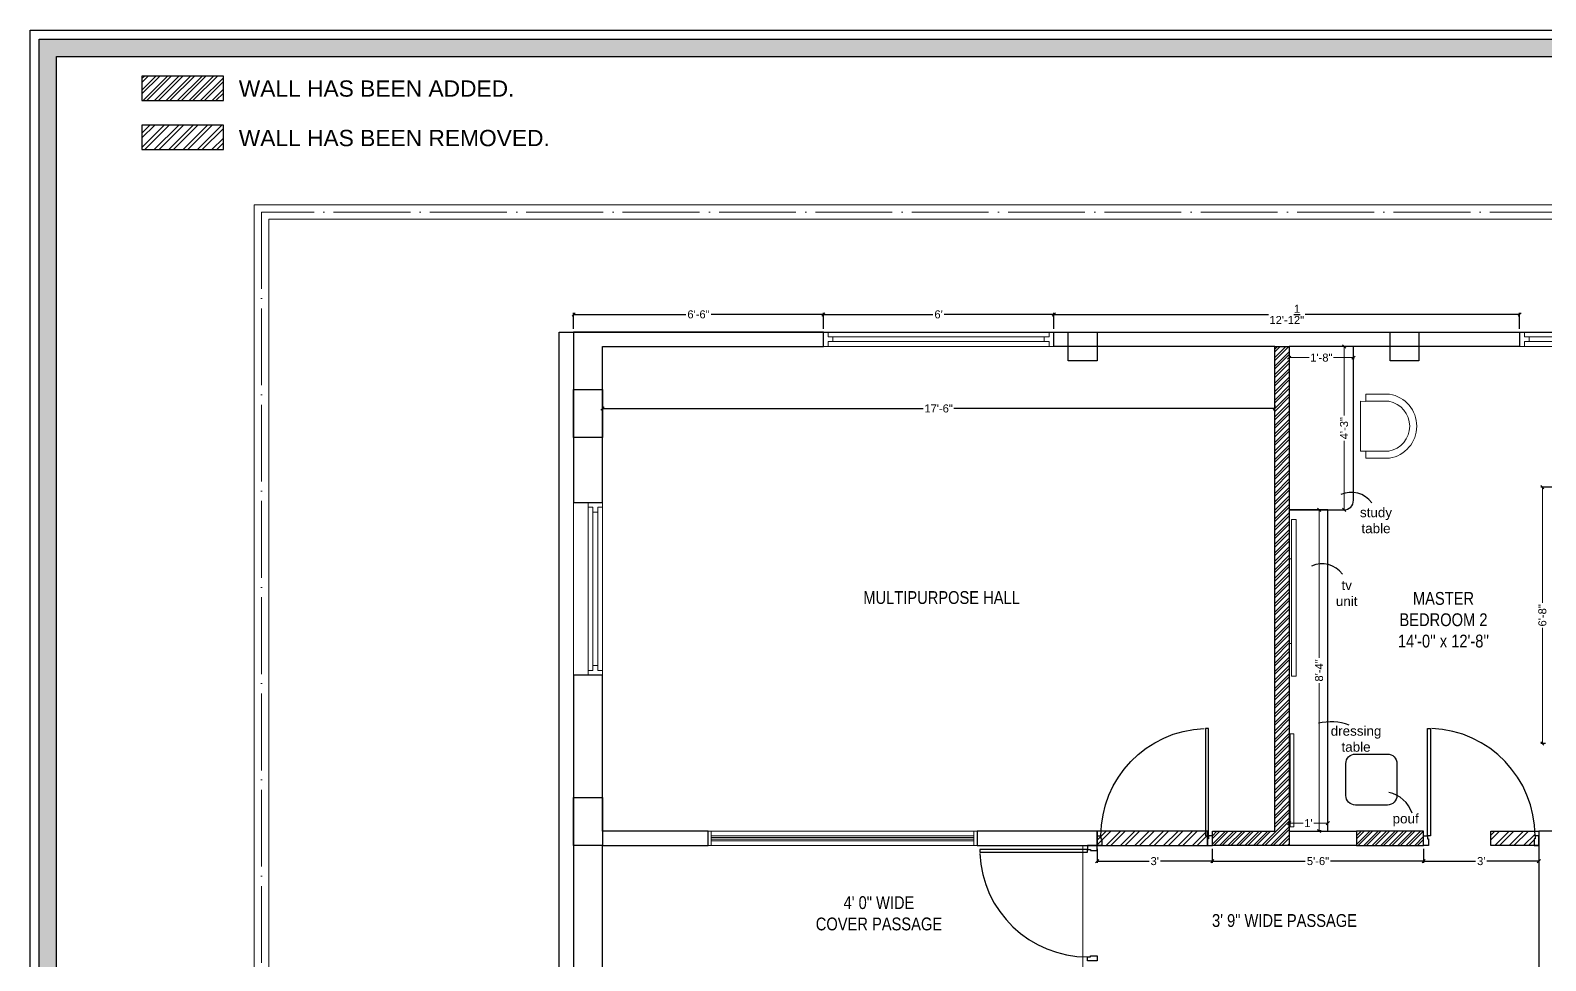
# Model space of a CAD drawing. Header units: millimetres. Extents: x 56222 to 3066687, y -650199 to -121287.
# Drawn here: x 150436.9 to 150910.3, y -177278.6 to -176987.8 of the extents above; entities that cross this region are included whole.
import ezdxf

# ---------------------------------------------------------------- set-up
doc = ezdxf.new("R2010")
doc.units = ezdxf.units.MM
doc.header["$MEASUREMENT"] = 0
doc.header["$PDMODE"] = 35
doc.linetypes.add('ACAD_ISO04W100', pattern=[30, 24, -3, 0, -3])
doc.layers.get('Defpoints').update_dxf_attribs({"color": 220})
doc.layers.add('AR DOOR', color=40, linetype='Continuous')
doc.layers.add('AR ELE-5', color=134, linetype='Continuous')
for name, color, linetype, lineweight in [('COLUMN', 1, 'Continuous', 30), ('dim05', 1, 'Continuous', 13), ('ELEVATION ( SPIRAL STAIR )', 250, 'Continuous', 9), ('FIRST FLOOR ( DW_RAIL )', 7, 'Continuous', 9), ('FIRST FLOOR ( TEXT )', 7, 'Continuous', 9), ('FURNITURE', 32, 'Continuous', 9), ('GROUND FLOOR', 7, 'Continuous', 9), ('GROUND FLOOR  ( PLINE )', 251, 'Continuous', 30), ('Labelling', 1, 'Continuous', 25), ('NAME PLATE', 7, 'Continuous', 25), ('SECOND FLOOR', 7, 'Continuous', 9), ('SECOND FLOOR  ( PLINE )', 251, 'Continuous', 30), ('SECOND FLOOR ( DW_RAIL )', 7, 'Continuous', 9), ('SECOND FLOOR ( PLine )', 7, 'Continuous', 30), ('wall', 7, 'Continuous', 30), ('XX~SLAB ( BEAM )~ ( DIM )', 7, 'Continuous', 9)]:
    doc.layers.add(name, color=color, linetype=linetype, lineweight=lineweight)
doc.layers.add('XX~SLAB ( PLINE )', color=251, linetype='Continuous', plot=False)
doc.styles.add('Arial', font='arial.ttf')
doc.styles.add('KATHA', font='swissc.ttf')
doc.styles.get("Standard").update_dxf_attribs({"font": 'arial.ttf', "height": 6})
doc.styles.add('style4', font='ARIALN.TTF')
doc.dimstyles.new('ISO-25', dxfattribs={"dimtxt": 2.5, "dimasz": 1, "dimexe": 0.5, "dimexo": 1, "dimtad": 0, "dimdec": 1, "dimlunit": 4, "dimtxsty": 'Standard', "dimblk": 'OBLIQUE', "dimcen": 2.5, "dimclrd": 1, "dimclre": 1, "dimclrt": 5, "dimadec": 0, "dimazin": 0, "dimtfac": 1, "dimtdec": 1, "dimtmove": 0, "dimatfit": 3, "dimfxl": 1, "dimlwd": -1, "dimarcsym": 0})
pattern_1 = [(45, (598.6812, 0), (-1.325825215, 1.325825215), []), (45, (599.565, 0), (-1.325825215, 1.325825215), [])]
pattern_2 = [(45, (598.6812, 0), (-2.24852616, 2.24852616), []), (45, (600.1802, 0), (-2.24852616, 2.24852616), [])]

# ---------------------------------------------------------------- blocks, each defined once
blk = doc.blocks.new('LAYOUT FILE')
at = {"layer": 'NAME PLATE', "true_color": 0xd39e00}
h = blk.add_hatch(color=42, dxfattribs=at)
h.paths.add_polyline_path([(3346889.83, -513806.18), (3346889.83, -514260.7), (3347535.56, -514260.7), (3347535.56, -513806.18)])
h.paths.add_polyline_path([(3346894.36, -513810.71), (3347531.03, -513810.71), (3347531.03, -514256.17), (3346894.36, -514256.17)], flags=16)
at = {"layer": 'NAME PLATE', "color": 42, "true_color": 0xd39e00}
for points in [[(3346887.56, -513803.91), (3347537.83, -513803.91), (3347537.83, -514262.96), (3346887.56, -514262.96)], [(3346889.83, -513806.18), (3347535.56, -513806.18), (3347535.56, -514260.7), (3346889.83, -514260.7)], [(3346894.36, -513810.71), (3347531.03, -513810.71), (3347531.03, -514256.17), (3346894.36, -514256.17)]]:
    blk.add_lwpolyline(points, close=True, dxfattribs=at)
blk = doc.blocks.new('*U255')
for points in [[(0, 0), (0, 1120), (-30, 1120), (-30, 0)], [(40, 0), (0, 0), (0, -30), (-10, -30), (-10, -100), (40, -100)], [(-1160, 0), (-1120, 0), (-1120, -30), (-1110, -30), (-1110, -100), (-1160, -100)]]:
    blk.add_lwpolyline(points, close=True)
at = {"layer": 'AR ELE-5', "linetype": 'ByBlock', "ltscale": 15}
blk.add_arc((2, -1), 1122, 92.373, 179.9653, dxfattribs=at)
blk = doc.blocks.new('*U256')
for points in [[(-1160, 0), (-1120, 0), (-1120, 30), (-1110, 30), (-1110, 100), (-1160, 100)], [(0, 0), (0, -1120), (-30, -1120), (-30, 0)], [(40, 0), (0, 0), (0, 30), (-10, 30), (-10, 100), (40, 100)]]:
    blk.add_lwpolyline(points, close=True)
at = {"layer": 'AR ELE-5', "linetype": 'ByBlock', "ltscale": 15}
blk.add_arc((2, 1), 1122, 180.0347, 267.627, dxfattribs=at)
blk = doc.blocks.new('_Oblique')
at = {"layer": 'wall', "color": 0, "lineweight": -2}
blk.add_line((-0.5, -0.5), (0.5, 0.5), dxfattribs=at)
blk = doc.blocks.new('*D548')
at = {"layer": 'Defpoints', "color": 0, "transparency": 16777216}
for p in [(150915.92, -177130.64), (150909.22, -177210.73), (150911.21, -177210.73)]:
    blk.add_point(p, dxfattribs=at)
at = {"layer": 'dim05', "color": 1, "linetype": 'Continuous', "lineweight": -2, "transparency": 16777216}
for p, q in [((150914.92, -177130.64), (150908.72, -177130.64)), ((150910.21, -177210.73), (150908.72, -177210.73))]:
    blk.add_line(p, q, dxfattribs=at)
at = {"layer": 'dim05', "color": 1, "linetype": 'Continuous', "transparency": 16777216}
for p, q in [((150909.22, -177130.64), (150909.22, -177166.73)), ((150909.22, -177210.73), (150909.22, -177174.64))]:
    blk.add_line(p, q, dxfattribs=at)
at = {"layer": 'dim05', "color": 1, "transparency": 16777216}
for p, rotation in [((150909.22, -177130.64), 90), ((150909.22, -177210.73), 270)]:
    blk.add_blockref('_Oblique', p, dxfattribs=dict(at, rotation=rotation))
at = {"layer": 'dim05', "color": 5, "lineweight": 25, "transparency": 16777216, "insert": (150909.22, -177170.69), "char_height": 2.5, "attachment_point": 5, "rotation": 90, "style": 'Arial'}
blk.add_mtext('6\'-8"', dxfattribs=at)
blk = doc.blocks.new('*D551')
at = {"layer": 'Defpoints', "color": 0, "transparency": 16777216}
for p in [(150756.63, -177076.62), (150684.63, -177082.14), (150756.63, -177082.14)]:
    blk.add_point(p, dxfattribs=at)
at = {"layer": 'dim05', "color": 5, "linetype": 'Continuous', "lineweight": -2, "transparency": 16777216}
for p, q in [((150684.63, -177081.14), (150684.63, -177076.12)), ((150756.63, -177081.14), (150756.63, -177076.12))]:
    blk.add_line(p, q, dxfattribs=at)
at = {"layer": 'dim05', "color": 5, "linetype": 'Continuous', "lineweight": 30, "transparency": 16777216}
for p, q in [((150684.63, -177076.62), (150718.85, -177076.62)), ((150756.63, -177076.62), (150722.41, -177076.62))]:
    blk.add_line(p, q, dxfattribs=at)
at = {"layer": 'dim05', "color": 5, "lineweight": 30, "transparency": 16777216, "rotation": 180}
blk.add_blockref('_Oblique', (150684.63, -177076.62), dxfattribs=at)
at = {"layer": 'dim05', "color": 5, "lineweight": 30, "transparency": 16777216}
blk.add_blockref('_Oblique', (150756.63, -177076.62), dxfattribs=at)
at = {"layer": 'dim05', "color": 5, "lineweight": 30, "transparency": 16777216, "insert": (150720.63, -177076.62), "char_height": 2.5, "attachment_point": 5, "style": 'Arial'}
blk.add_mtext("6'", dxfattribs=at)
blk = doc.blocks.new('*D556')
at = {"layer": 'Defpoints', "color": 0, "transparency": 16777216}
for p in [(150684.63, -177076.62), (150606.63, -177082.14), (150684.63, -177082.14)]:
    blk.add_point(p, dxfattribs=at)
at = {"layer": 'dim05', "color": 5, "linetype": 'Continuous', "lineweight": -2, "transparency": 16777216}
for p, q in [((150606.63, -177081.14), (150606.63, -177076.12)), ((150684.63, -177081.14), (150684.63, -177076.12))]:
    blk.add_line(p, q, dxfattribs=at)
at = {"layer": 'dim05', "color": 5, "linetype": 'Continuous', "lineweight": 30, "transparency": 16777216}
for p, q in [((150606.63, -177076.62), (150641.68, -177076.62)), ((150684.63, -177076.62), (150649.58, -177076.62))]:
    blk.add_line(p, q, dxfattribs=at)
at = {"layer": 'dim05', "color": 5, "lineweight": 30, "transparency": 16777216, "rotation": 180}
blk.add_blockref('_Oblique', (150606.63, -177076.62), dxfattribs=at)
at = {"layer": 'dim05', "color": 5, "lineweight": 30, "transparency": 16777216}
blk.add_blockref('_Oblique', (150684.63, -177076.62), dxfattribs=at)
at = {"layer": 'dim05', "color": 5, "lineweight": 30, "transparency": 16777216, "insert": (150645.63, -177076.62), "char_height": 2.5, "attachment_point": 5, "style": 'Arial'}
blk.add_mtext('6\'-6"', dxfattribs=at)
blk = doc.blocks.new('*D557')
at = {"layer": 'Defpoints', "color": 0, "transparency": 16777216}
for p in [(150902.13, -177076.62), (150756.63, -177082.14), (150902.13, -177082.14)]:
    blk.add_point(p, dxfattribs=at)
at = {"layer": 'dim05', "color": 5, "linetype": 'Continuous', "lineweight": -2, "transparency": 16777216}
for p, q in [((150756.63, -177081.14), (150756.63, -177076.12)), ((150902.13, -177081.14), (150902.13, -177076.12))]:
    blk.add_line(p, q, dxfattribs=at)
at = {"layer": 'dim05', "color": 5, "linetype": 'Continuous', "lineweight": 30, "transparency": 16777216}
for p, q in [((150756.63, -177076.62), (150823.67, -177076.62)), ((150902.13, -177076.62), (150835.09, -177076.62))]:
    blk.add_line(p, q, dxfattribs=at)
at = {"layer": 'dim05', "color": 5, "lineweight": 30, "transparency": 16777216, "rotation": 180}
blk.add_blockref('_Oblique', (150756.63, -177076.62), dxfattribs=at)
at = {"layer": 'dim05', "color": 5, "lineweight": 30, "transparency": 16777216}
blk.add_blockref('_Oblique', (150902.13, -177076.62), dxfattribs=at)
at = {"layer": 'dim05', "color": 5, "lineweight": 30, "transparency": 16777216, "insert": (150829.38, -177076.62), "char_height": 2.5, "attachment_point": 5, "style": 'Arial'}
blk.add_mtext('12\'-1{\\H1x;\\S1/2;}"', dxfattribs=at)
blk = doc.blocks.new('*D558')
at = {"layer": 'Defpoints', "color": 0, "transparency": 16777216}
for p in [(150615.63, -177106.03), (150825.63, -177106.03), (150825.63, -177106.03)]:
    blk.add_point(p, dxfattribs=at)
at = {"layer": 'dim05', "color": 5, "linetype": 'Continuous', "lineweight": -2, "transparency": 16777216}
for p, q in [((150615.63, -177105.03), (150615.63, -177105.53)), ((150825.63, -177105.03), (150825.63, -177105.53))]:
    blk.add_line(p, q, dxfattribs=at)
at = {"layer": 'dim05', "color": 5, "linetype": 'Continuous', "lineweight": 30, "transparency": 16777216}
for p, q in [((150615.63, -177106.03), (150715.83, -177106.03)), ((150825.63, -177106.03), (150725.43, -177106.03))]:
    blk.add_line(p, q, dxfattribs=at)
at = {"layer": 'dim05', "color": 5, "lineweight": 30, "transparency": 16777216, "rotation": 180}
blk.add_blockref('_Oblique', (150615.63, -177106.03), dxfattribs=at)
at = {"layer": 'dim05', "color": 5, "lineweight": 30, "transparency": 16777216}
blk.add_blockref('_Oblique', (150825.63, -177106.03), dxfattribs=at)
at = {"layer": 'dim05', "color": 5, "lineweight": 30, "transparency": 16777216, "insert": (150720.63, -177106.03), "char_height": 2.5, "attachment_point": 5, "style": 'Arial'}
blk.add_mtext('17\'-6"', dxfattribs=at)
blk = doc.blocks.new('*D560')
at = {"layer": 'Defpoints', "color": 0, "transparency": 16777216}
for p in [(150770.13, -177242.64), (150806.13, -177242.65), (150806.13, -177247.52)]:
    blk.add_point(p, dxfattribs=at)
at = {"layer": 'dim05', "color": 5, "linetype": 'Continuous', "lineweight": -2, "transparency": 16777216}
for p, q in [((150770.13, -177243.64), (150770.13, -177248.02)), ((150806.13, -177243.65), (150806.13, -177248.02))]:
    blk.add_line(p, q, dxfattribs=at)
at = {"layer": 'dim05', "color": 5, "linetype": 'Continuous', "lineweight": 30, "transparency": 16777216}
for p, q in [((150770.13, -177247.52), (150786.36, -177247.52)), ((150806.13, -177247.52), (150789.91, -177247.52))]:
    blk.add_line(p, q, dxfattribs=at)
at = {"layer": 'dim05', "color": 5, "lineweight": 30, "transparency": 16777216, "rotation": 180}
blk.add_blockref('_Oblique', (150770.13, -177247.52), dxfattribs=at)
at = {"layer": 'dim05', "color": 5, "lineweight": 30, "transparency": 16777216}
blk.add_blockref('_Oblique', (150806.13, -177247.52), dxfattribs=at)
at = {"layer": 'dim05', "color": 5, "lineweight": 30, "transparency": 16777216, "insert": (150788.13, -177247.52), "char_height": 2.5, "attachment_point": 5, "style": 'Arial'}
blk.add_mtext("3'", dxfattribs=at)
blk = doc.blocks.new('*D561')
at = {"layer": 'Defpoints', "color": 0, "transparency": 16777216}
for p in [(150806.13, -177242.65), (150872.13, -177242.67), (150872.13, -177247.52)]:
    blk.add_point(p, dxfattribs=at)
at = {"layer": 'dim05', "color": 5, "linetype": 'Continuous', "lineweight": -2, "transparency": 16777216}
for p, q in [((150806.13, -177243.65), (150806.13, -177248.02)), ((150872.13, -177243.67), (150872.13, -177248.02))]:
    blk.add_line(p, q, dxfattribs=at)
at = {"layer": 'dim05', "color": 5, "linetype": 'Continuous', "lineweight": 30, "transparency": 16777216}
for p, q in [((150806.13, -177247.52), (150835.18, -177247.52)), ((150872.13, -177247.52), (150843.08, -177247.52))]:
    blk.add_line(p, q, dxfattribs=at)
at = {"layer": 'dim05', "color": 5, "lineweight": 30, "transparency": 16777216, "rotation": 180}
blk.add_blockref('_Oblique', (150806.13, -177247.52), dxfattribs=at)
at = {"layer": 'dim05', "color": 5, "lineweight": 30, "transparency": 16777216}
blk.add_blockref('_Oblique', (150872.13, -177247.52), dxfattribs=at)
at = {"layer": 'dim05', "color": 5, "transparency": 16777216, "insert": (150839.13, -177247.52), "char_height": 2.5, "attachment_point": 5, "style": 'Arial'}
blk.add_mtext('5\'-6"', dxfattribs=at)
blk = doc.blocks.new('*D562')
at = {"layer": 'Defpoints', "color": 0, "transparency": 16777216}
for p in [(150872.13, -177242.67), (150908.13, -177242.64), (150908.13, -177247.52)]:
    blk.add_point(p, dxfattribs=at)
at = {"layer": 'dim05', "color": 5, "linetype": 'Continuous', "lineweight": -2, "transparency": 16777216}
for p, q in [((150872.13, -177243.67), (150872.13, -177248.02)), ((150908.13, -177243.64), (150908.13, -177248.02))]:
    blk.add_line(p, q, dxfattribs=at)
at = {"layer": 'dim05', "color": 5, "linetype": 'Continuous', "lineweight": 30, "transparency": 16777216}
for p, q in [((150872.13, -177247.52), (150888.36, -177247.52)), ((150908.13, -177247.52), (150891.91, -177247.52))]:
    blk.add_line(p, q, dxfattribs=at)
at = {"layer": 'dim05', "color": 5, "lineweight": 30, "transparency": 16777216, "rotation": 180}
blk.add_blockref('_Oblique', (150872.13, -177247.52), dxfattribs=at)
at = {"layer": 'dim05', "color": 5, "lineweight": 30, "transparency": 16777216}
blk.add_blockref('_Oblique', (150908.13, -177247.52), dxfattribs=at)
at = {"layer": 'dim05', "color": 5, "transparency": 16777216, "insert": (150890.13, -177247.52), "char_height": 2.5, "attachment_point": 5, "style": 'Arial'}
blk.add_mtext("3'", dxfattribs=at)
blk = doc.blocks.new('*D573')
at = {"layer": 'Defpoints', "color": 0, "transparency": 16777216}
for p in [(150830.13, -177235.64), (150830.13, -177238.14), (150842.18, -177238.14)]:
    blk.add_point(p, dxfattribs=at)
at = {"layer": 'dim05', "color": 1, "linetype": 'Continuous', "lineweight": -2, "transparency": 16777216}
for p, q in [((150830.13, -177237.14), (150830.13, -177235.14)), ((150842.18, -177237.14), (150842.18, -177235.14))]:
    blk.add_line(p, q, dxfattribs=at)
at = {"layer": 'dim05', "color": 1, "linetype": 'Continuous', "transparency": 16777216}
for p, q in [((150830.13, -177235.64), (150834.5, -177235.64)), ((150842.18, -177235.64), (150837.81, -177235.64))]:
    blk.add_line(p, q, dxfattribs=at)
at = {"layer": 'dim05', "color": 1, "transparency": 16777216, "rotation": 180}
blk.add_blockref('_Oblique', (150830.13, -177235.64), dxfattribs=at)
at = {"layer": 'dim05', "color": 1, "transparency": 16777216}
blk.add_blockref('_Oblique', (150842.18, -177235.64), dxfattribs=at)
at = {"layer": 'dim05', "color": 5, "lineweight": 25, "transparency": 16777216, "insert": (150836.15, -177235.64), "char_height": 2.5, "attachment_point": 5, "style": 'Arial'}
blk.add_mtext("1'", dxfattribs=at)
blk = doc.blocks.new('*D574')
at = {"layer": 'Defpoints', "color": 0, "transparency": 16777216}
for p in [(150839.48, -177137.73), (150842.21, -177137.73), (150841.09, -177238.09)]:
    blk.add_point(p, dxfattribs=at)
at = {"layer": 'dim05', "color": 1, "linetype": 'Continuous', "lineweight": -2, "transparency": 16777216}
for p, q in [((150841.21, -177137.73), (150838.98, -177137.73)), ((150840.09, -177238.09), (150838.98, -177238.09))]:
    blk.add_line(p, q, dxfattribs=at)
at = {"layer": 'dim05', "color": 1, "linetype": 'Continuous', "transparency": 16777216}
for p, q in [((150839.48, -177137.73), (150839.48, -177183.96)), ((150839.48, -177238.09), (150839.48, -177191.86))]:
    blk.add_line(p, q, dxfattribs=at)
at = {"layer": 'dim05', "color": 1, "transparency": 16777216}
for p, rotation in [((150839.48, -177137.73), 90), ((150839.48, -177238.09), 270)]:
    blk.add_blockref('_Oblique', p, dxfattribs=dict(at, rotation=rotation))
at = {"layer": 'dim05', "color": 5, "lineweight": 25, "transparency": 16777216, "insert": (150839.48, -177187.91), "char_height": 2.5, "attachment_point": 5, "rotation": 90, "style": 'Arial'}
blk.add_mtext('8\'-4"', dxfattribs=at)
blk = doc.blocks.new('*D575')
at = {"layer": 'Defpoints', "color": 0, "transparency": 16777216}
for p in [(150847.29, -177086.64), (150850.22, -177086.64), (150847.62, -177137.73)]:
    blk.add_point(p, dxfattribs=at)
at = {"layer": 'dim05', "color": 1, "linetype": 'Continuous', "lineweight": -2, "transparency": 16777216}
for p, q in [((150849.22, -177086.64), (150846.79, -177086.64)), ((150846.62, -177137.73), (150846.79, -177137.73))]:
    blk.add_line(p, q, dxfattribs=at)
at = {"layer": 'dim05', "color": 1, "linetype": 'Continuous', "transparency": 16777216}
for p, q in [((150847.29, -177086.64), (150847.29, -177108.19)), ((150847.29, -177137.73), (150847.29, -177116.18))]:
    blk.add_line(p, q, dxfattribs=at)
at = {"layer": 'dim05', "color": 1, "transparency": 16777216}
for p, rotation in [((150847.29, -177086.64), 90), ((150847.29, -177137.73), 270)]:
    blk.add_blockref('_Oblique', p, dxfattribs=dict(at, rotation=rotation))
at = {"layer": 'dim05', "color": 5, "lineweight": 25, "transparency": 16777216, "insert": (150847.29, -177112.19), "char_height": 2.5, "attachment_point": 5, "rotation": 90, "style": 'Arial'}
blk.add_mtext('4\'-3"', dxfattribs=at)
blk = doc.blocks.new('*D576')
at = {"layer": 'Defpoints', "color": 0, "transparency": 16777216}
for p in [(150830.13, -177088.17), (150850.22, -177088.73), (150850.22, -177090.14)]:
    blk.add_point(p, dxfattribs=at)
at = {"layer": 'dim05', "color": 1, "linetype": 'Continuous', "lineweight": -2, "transparency": 16777216}
for p, q in [((150830.13, -177089.17), (150830.13, -177090.64)), ((150850.22, -177089.73), (150850.22, -177090.64))]:
    blk.add_line(p, q, dxfattribs=at)
at = {"layer": 'dim05', "color": 1, "linetype": 'Continuous', "transparency": 16777216}
for p, q in [((150830.13, -177090.14), (150836.35, -177090.14)), ((150850.22, -177090.14), (150844.01, -177090.14))]:
    blk.add_line(p, q, dxfattribs=at)
at = {"layer": 'dim05', "color": 1, "transparency": 16777216, "rotation": 180}
blk.add_blockref('_Oblique', (150830.13, -177090.14), dxfattribs=at)
at = {"layer": 'dim05', "color": 1, "transparency": 16777216}
blk.add_blockref('_Oblique', (150850.22, -177090.14), dxfattribs=at)
at = {"layer": 'dim05', "color": 5, "lineweight": 25, "transparency": 16777216, "insert": (150840.18, -177090.14), "char_height": 2.5, "attachment_point": 5, "style": 'Arial'}
blk.add_mtext('1\'-8"', dxfattribs=at)

msp = doc.modelspace()

# ---------------------------------------------------------------- hatches: boundary and pattern name
at = {"layer": 'ELEVATION ( SPIRAL STAIR )', "lineweight": 5}
h = msp.add_hatch(dxfattribs=at)
h.set_pattern_fill('ANSI32', color=2, scale=8.479723)
h.set_pattern_definition([(45, (-107262.2585, 112316.8908), (-2.24852616, 2.24852616), []), (45, (-107260.7595, 112316.8908), (-2.24852616, 2.24852616), [])])
h.paths.add_polyline_path([(150497.2216, -177017.4908), (150471.7824, -177017.4908), (150471.7824, -177025.1226), (150497.2216, -177025.1226)])
h = msp.add_hatch(dxfattribs=at)
h.set_pattern_fill('ANSI32', color=2, scale=8.479723)
h.set_pattern_definition(pattern_2)
h.paths.add_polyline_path([(150804.6307, -177239.6389), (150804.0307, -177239.6389), (150804.0307, -177238.1389), (150771.3651, -177238.1389, 0.01145185), (150771.3307, -177239.6797), (150771.3307, -177240.5389), (150771.6307, -177240.5389), (150771.6307, -177242.6389), (150804.6307, -177242.6389)])
h.paths.add_polyline_path([(150771.6307, -177240.5389), (150771.3307, -177240.5389), (150771.3307, -177239.6797, -0.00030313), (150771.3307, -177239.6389), (150770.1307, -177239.6389), (150770.1307, -177242.6389), (150771.6307, -177242.6389)])
h.paths.add_polyline_path([(150771.3651, -177238.1389), (150770.1307, -177238.1389), (150770.1307, -177239.6389), (150771.3307, -177239.6389, -0.01114869)])
h = msp.add_hatch(dxfattribs=at)
h.set_pattern_fill('ANSI32', color=2, scale=8.479723)
h.set_pattern_definition(pattern_2)
h.paths.add_polyline_path([(150906.9307, -177239.6389, 0.01114869), (150906.8964, -177238.1389), (150893.1307, -177238.1389), (150893.1307, -177242.6389), (150906.6307, -177242.6389), (150906.6307, -177240.5389), (150906.9307, -177240.5389)])
at = {"layer": 'GROUND FLOOR  ( PLINE )', "lineweight": 5}
h = msp.add_hatch(dxfattribs=at)
h.set_pattern_fill('ANSI32', color=3, scale=6.783779)
h.set_pattern_definition([(45, (-107262.2585, 112316.8908), (-1.798820929, 1.798820929), []), (45, (-107261.0593, 112316.8908), (-1.798820929, 1.798820929), [])])
h.paths.add_polyline_path([(150497.2216, -177002.1177), (150471.7824, -177002.1177), (150471.7824, -177009.7494), (150497.2216, -177009.7494)])
h = msp.add_hatch(dxfattribs=at)
h.set_pattern_fill('ANSI32', color=3, scale=5)
h.set_pattern_definition(pattern_1)
h.paths.add_polyline_path([(150830.1307, -177086.6389), (150825.631, -177086.6389), (150825.631, -177238.1389), (150830.1307, -177238.1389)])
h = msp.add_hatch(dxfattribs=at)
h.set_pattern_fill('ANSI32', color=3, scale=5)
h.set_pattern_definition(pattern_1)
h.paths.add_polyline_path([(150830.1307, -177238.1389), (150825.631, -177238.1389), (150806.1307, -177238.1389), (150806.1307, -177242.6389), (150825.6307, -177242.6389), (150830.1307, -177242.6389)])
h = msp.add_hatch(dxfattribs=at)
h.set_pattern_fill('ANSI32', color=3, scale=5)
h.set_pattern_definition(pattern_1)
h.paths.add_polyline_path([(150872.1307, -177238.1389), (150851.1307, -177238.1389), (150851.1307, -177242.6389), (150872.1307, -177242.6389)])

# ---------------------------------------------------------------- linework, layer by layer
at = {"lineweight": 9}
for points in [[(150832.3434, -177140.7379), (150830.8967, -177140.7379), (150830.8967, -177189.7379), (150832.3434, -177189.7379)], [(150830.8967, -177153.0194), (150830.1307, -177153.0194), (150830.1307, -177179.4563), (150830.8967, -177179.4563)]]:
    msp.add_lwpolyline(points, close=True, dxfattribs=at)
at = {"layer": 'COLUMN'}
for points in [[(150761.1307, -177082.1389), (150770.1307, -177082.1389), (150770.1307, -177091.1389), (150761.1307, -177091.1389)], [(150861.6307, -177082.1389), (150870.6307, -177082.1389), (150870.6307, -177091.1389), (150861.6307, -177091.1389)], [(150606.6307, -177100.1389), (150615.6307, -177100.1389), (150615.6307, -177115.1389), (150606.6307, -177115.1389)], [(150606.6307, -177227.6389), (150615.6307, -177227.6389), (150615.6307, -177242.6389), (150606.6307, -177242.6389)]]:
    msp.add_lwpolyline(points, close=True, dxfattribs=at)
at = {"layer": 'ELEVATION ( SPIRAL STAIR )', "color": 2, "lineweight": 30}
for points in [[(150497.2216, -177017.4908), (150471.7824, -177017.4908), (150471.7824, -177025.1226), (150497.2216, -177025.1226)], [(150770.1307, -177242.6389), (150804.6307, -177242.6389), (150804.6307, -177238.1389), (150770.1307, -177238.1389)], [(150908.1307, -177242.6389), (150893.1307, -177242.6389), (150893.1307, -177238.1389), (150908.1307, -177238.1389)]]:
    msp.add_lwpolyline(points, close=True, dxfattribs=at)
at = {"layer": 'ELEVATION ( SPIRAL STAIR )', "color": 5}
msp.add_lwpolyline([(150830.4572, -177236.8368), (150831.6137, -177236.8368), (150831.6137, -177207.7379), (150830.4572, -177207.7379)], close=True, dxfattribs=at)
at = {"layer": 'FIRST FLOOR ( DW_RAIL )'}
for points in [[(150649.6307, -177242.6389), (150649.6307, -177238.1389)], [(150731.6307, -177238.1389), (150731.6307, -177242.6389)]]:
    msp.add_lwpolyline(points, dxfattribs=at)
for points in [[(150649.6307, -177239.6389), (150731.6307, -177239.6389), (150731.6307, -177240.1389), (150649.6307, -177240.1389)], [(150649.6307, -177240.6389), (150731.6307, -177240.6389), (150731.6307, -177241.1389), (150649.6307, -177241.1389)]]:
    msp.add_lwpolyline(points, close=True, dxfattribs=at)
at = {"layer": 'FURNITURE'}
for p, q in [((150854.0519, -177103.801), (150852.3665, -177103.7924)), ((150857.2245, -177103.7924), (150861.1321, -177103.7924))]:
    msp.add_line(p, q, dxfattribs=at)
at = {"layer": 'FURNITURE', "lineweight": 30}
msp.add_lwpolyline([(150847.2245, -177137.7295, 0.41421356), (150850.2245, -177134.7295), (150850.2245, -177086.6439), (150830.1307, -177086.634), (150830.1307, -177137.7196), (150847.2245, -177137.7295)], format="xyb", dxfattribs=at)
at = {"layer": 'FURNITURE'}
msp.add_lwpolyline([(150852.3665, -177103.7924), (150852.3665, -177119.3432), (150854.0519, -177119.3346)], dxfattribs=at)
at = {"layer": 'FURNITURE', "flags": 128}
for points in [[(150854.0519, -177119.3346), (150854.0519, -177121.5592), (150861.434, -177121.5592, 0.85361338), (150861.4854, -177101.5592), (150854.0519, -177101.5592), (150854.0519, -177103.7838)], [(150856.2741, -177119.3346), (150854.0519, -177119.3346), (150861.2506, -177119.337, 0.83575836), (150861.2959, -177103.7814), (150856.2741, -177103.7814), (150854.0519, -177103.7814)]]:
    msp.add_lwpolyline(points, format="xyb", dxfattribs=at)
at = {"layer": 'FURNITURE', "lineweight": 30}
msp.add_lwpolyline([(150842.1776, -177137.7245), (150830.1307, -177137.7245), (150830.1307, -177238.1389), (150842.1776, -177238.1389)], close=True, dxfattribs=at)
msp.add_lwpolyline([(150850.8366, -177214.0338), (150860.8048, -177214.0338, -0.41421356), (150863.8048, -177217.0338), (150863.8048, -177226.9899, -0.41421356), (150860.8048, -177229.9899), (150850.8366, -177229.9899, -0.41421356), (150847.8366, -177226.9899), (150847.8366, -177217.0338, -0.41421356)], format="xyb", close=True, dxfattribs=at)
at = {"layer": 'GROUND FLOOR'}
for p, q in [((150506.8807, -177042.3889), (151007.1307, -177042.3889)), ((150506.8807, -177042.3889), (150506.8807, -177509.3889)), ((150511.3807, -177046.8889), (151007.1307, -177046.8889)), ((150511.3807, -177046.8889), (150511.3807, -177504.8889))]:
    msp.add_line(p, q, dxfattribs=at)
at = {"layer": 'GROUND FLOOR', "color": 1, "linetype": 'ACAD_ISO04W100'}
msp.add_lwpolyline([(151007.1307, -177044.6389), (150509.1307, -177044.6389), (150509.1307, -177507.1389), (151007.1307, -177507.1389)], dxfattribs=at)
at = {"layer": 'GROUND FLOOR  ( PLINE )', "color": 3}
for points in [[(150497.2216, -177002.1177), (150471.7824, -177002.1177), (150471.7824, -177009.7494), (150497.2216, -177009.7494)], [(150851.1307, -177242.6654), (150872.1307, -177242.6654), (150872.1307, -177238.1389), (150851.1307, -177238.1389)]]:
    msp.add_lwpolyline(points, close=True, dxfattribs=at)
for points in [[(150825.631, -177238.1389), (150825.631, -177086.6389), (150830.1307, -177086.6389), (150830.1307, -177238.1389)], [(150830.1307, -177238.1125), (150830.1307, -177242.6389), (150806.1307, -177242.6522), (150806.1307, -177238.1257), (150825.631, -177238.115)]]:
    msp.add_lwpolyline(points, dxfattribs=at)
at = {"layer": 'Labelling', "color": 1}
for centre, radius, start, end in [((150849.5162, -177140.1921), 7.9448, 36.106822, 114.080026), ((150840.3625, -177162.5218), 7.9448, 36.106822, 114.080026), ((150843.2095, -177220.3695), 16.4109, 69.842146, 103.883471), ((150859.3715, -177235.5827, -0.0006), 9.6892, 18.394643, 78.99677)]:
    msp.add_arc(centre, radius, start, end, dxfattribs=at)
at = {"layer": 'SECOND FLOOR'}
for p, q in [((150606.6307, -177082.1389), (151007.1307, -177082.1389)), ((150606.6307, -177082.1389), (150606.6307, -177392.6389)), ((150684.6307, -177082.1389), (150684.6307, -177086.6389)), ((150756.6307, -177082.1389), (150756.6307, -177086.6389)), ((150902.13, -177082.1389), (150902.13, -177086.6389)), ((150615.6307, -177238.1389), (150615.6307, -177086.6389)), ((150615.6307, -177086.6389), (150825.6307, -177086.6389)), ((150825.6307, -177086.6389), (150825.6307, -177238.1389)), ((150830.1307, -177086.6389), (150998.1307, -177086.6389)), ((150830.1307, -177238.1389), (150830.1307, -177086.6389)), ((150615.6307, -177135.3889), (150606.6307, -177135.3889)), ((150615.6307, -177189.3889), (150606.6307, -177189.3889)), ((150615.6307, -177238.1389), (150648.6307, -177238.1389)), ((150615.6307, -177242.6389), (150770.1307, -177242.6389)), ((150615.6307, -177392.6389), (150615.6307, -177242.6389)), ((150648.6307, -177242.6389), (150648.6307, -177238.1389)), ((150732.6307, -177238.1389), (150770.1307, -177238.1389)), ((150732.6307, -177242.6389), (150732.6307, -177238.1389)), ((150765.6307, -177392.6389), (150765.6307, -177242.6389)), ((150770.1307, -177242.6389), (150770.1307, -177238.1389)), ((150825.6307, -177242.6389), (150830.1307, -177242.6389)), ((150908.1307, -177238.1389), (150936.6307, -177238.1389)), ((150908.1307, -177242.6389), (150908.1307, -177238.1389)), ((150908.1307, -177242.6389), (150908.1307, -177392.6389)), ((150908.1307, -177242.6389), (150908.1307, -177242.6389))]:
    msp.add_line(p, q, dxfattribs=at)
msp.add_lwpolyline([(150962.1307, -177082.1389), (150960.6307, -177082.1389), (150960.6307, -177083.6389), (150959.1307, -177083.6389), (150959.1307, -177085.1389), (150905.13, -177085.1389), (150905.13, -177083.6389), (150903.63, -177083.6389), (150903.63, -177082.1389), (150902.13, -177082.1389), (150902.13, -177086.6389), (150903.63, -177086.6389), (150903.63, -177085.1389), (150905.13, -177085.1389), (150905.13, -177083.6389), (150959.1307, -177083.6389), (150959.1307, -177085.1389), (150960.6307, -177085.1389), (150960.6307, -177086.6389), (150962.1307, -177086.6389), (150962.1307, -177082.1389), (150902.13, -177082.1389), (150902.13, -177086.6389), (150962.1307, -177086.6389)], close=True, dxfattribs=at)
at = {"layer": 'SECOND FLOOR  ( PLINE )'}
for points in [[(150615.6307, -177086.6389), (150684.6307, -177086.6389), (150684.6307, -177082.1389), (150606.6307, -177082.1389), (150606.6307, -177135.3889), (150615.6307, -177135.3889)], [(150825.6307, -177242.6389), (150806.1307, -177242.6389), (150806.1307, -177238.1389), (150825.6307, -177238.1389), (150825.6307, -177086.6389), (150756.6307, -177086.6389), (150756.6307, -177082.1389), (150902.13, -177082.1389), (150902.13, -177086.6389), (150830.1307, -177086.6389), (150830.1307, -177238.1389), (150851.1307, -177238.1389), (150851.1307, -177242.6389), (150830.1307, -177242.6389)], [(150648.6307, -177238.1389), (150615.6307, -177238.1389), (150615.6307, -177189.3889), (150611.1307, -177189.3889), (150606.6307, -177189.3889), (150606.6307, -177290.6389), (150615.6307, -177290.6389), (150615.6307, -177242.6389), (150648.6307, -177242.6389)], [(150770.1307, -177238.1389), (150732.6307, -177238.1389), (150732.6307, -177242.6389), (150770.1307, -177242.6389)]]:
    msp.add_lwpolyline(points, close=True, dxfattribs=at)
at = {"layer": 'SECOND FLOOR ( DW_RAIL )', "color": 3}
msp.add_lwpolyline([(150756.6307, -177082.1389), (150755.1307, -177082.1389), (150755.1307, -177083.6389), (150753.6307, -177083.6389), (150753.6307, -177085.1389), (150687.6307, -177085.1389), (150687.6307, -177083.6389), (150686.1307, -177083.6389), (150686.1307, -177082.1389), (150684.6307, -177082.1389), (150684.6307, -177086.6389), (150686.1307, -177086.6389), (150686.1307, -177085.1389), (150687.6307, -177085.1389), (150687.6307, -177083.6389), (150753.6307, -177083.6389), (150753.6307, -177085.1389), (150755.1307, -177085.1389), (150755.1307, -177086.6389), (150756.6307, -177086.6389), (150756.6307, -177082.1389), (150684.6307, -177082.1389), (150684.6307, -177086.6389), (150756.6307, -177086.6389)], close=True, dxfattribs=at)
at = {"layer": 'SECOND FLOOR ( DW_RAIL )'}
msp.add_lwpolyline([(150615.6307, -177189.3889), (150615.6307, -177187.8889), (150614.1307, -177187.8889), (150614.1307, -177186.3889), (150612.6307, -177186.3889), (150612.6307, -177138.3889), (150614.1307, -177138.3889), (150614.1307, -177136.8889), (150615.6307, -177136.8889), (150615.6307, -177135.3889), (150611.1307, -177135.3889), (150611.1307, -177136.8889), (150612.6307, -177136.8889), (150612.6307, -177138.3889), (150614.1307, -177138.3889), (150614.1307, -177186.3889), (150612.6307, -177186.3889), (150612.6307, -177187.8889), (150611.1307, -177187.8889), (150611.1307, -177189.3889), (150615.6307, -177189.3889), (150615.6307, -177135.3889), (150611.1307, -177135.3889), (150611.1307, -177189.3889)], close=True, dxfattribs=at)
at = {"layer": 'SECOND FLOOR ( PLine )'}
msp.add_lwpolyline([(150912.6307, -177374.6389), (150941.1257, -177374.6389), (150941.1257, -177370.1389), (150912.6307, -177370.1389), (150912.6307, -177242.6389), (150936.6307, -177242.6389), (150936.6307, -177238.1389), (150908.1307, -177238.1389), (150908.1307, -177242.6389), (150908.1307, -177242.6389), (150908.1307, -177392.6389), (150912.6307, -177392.6389)], close=True, dxfattribs=at)
at = {"layer": 'XX~SLAB ( BEAM )~ ( DIM )'}
msp.add_lwpolyline([(150648.6307, -177238.1389), (150732.6307, -177238.1389), (150732.6307, -177242.6389), (150648.6307, -177242.6389)], close=True, dxfattribs=at)
at = {"layer": 'XX~SLAB ( PLINE )'}
msp.add_lwpolyline([(150602.1307, -177082.1389), (151007.1307, -177082.1389), (151007.1307, -177392.6389), (150998.1307, -177392.6389), (150978.3261, -177392.6389), (150937.9889, -177392.6389), (150912.6307, -177392.6389), (150765.6307, -177392.6389), (150692.3872, -177392.6389), (150602.1307, -177392.6389)], close=True, dxfattribs=at)

# ---------------------------------------------------------------- block references
at = {"layer": 'AR DOOR', "linetype": 'ByBlock', "lineweight": -2, "extrusion": (0, 0, -1), "yscale": 0.02999999999996949, "zscale": -0.02999999999996949}
for name, p, xscale, rotation in [('*U256', (-150804.9307, -177239.6389), 0.02999999999996949, 180), ('*U256', (-150873.3307, -177239.6389), -0.02999999999996949, 180), ('*U255', (-150767.1307, -177243.8389), -0.02999999999996949, 270)]:
    msp.add_blockref(name, p, dxfattribs=dict(at, xscale=xscale, rotation=rotation))
at = {"layer": 'NAME PLATE', "lineweight": 0, "xscale": 1.209046105522275, "yscale": 1.209046105522275, "zscale": 1.209046105522275}
msp.add_blockref('LAYOUT FILE', (-3896104.4658, 444224.8067, 0.1256), dxfattribs=at)

# ---------------------------------------------------------------- texts
at = {"layer": 'FIRST FLOOR ( TEXT )', "char_height": 4, "attachment_point": 5, "style": 'KATHA'}
for s, insert in [('MULTIPURPOSE HALL', (150721.559, -177165.1469)), ("MASTER \\PBEDROOM 2\\P14'-0'' x 12'-8''", (150878.331, -177172.0869)), ('4\' 0" WIDE \\PCOVER PASSAGE', (150701.9918, -177263.845)), ('3\' 9" WIDE PASSAGE', (150828.6744, -177266.1021))]:
    msp.add_mtext(s, dxfattribs=dict(at, insert=insert))
at = {"layer": 'Labelling', "char_height": 5.087834, "width": 118.925581, "attachment_point": 5, "style": 'style4'}
for s, insert in [('\\A1;\\pxql;{\\fArial|b0|i0|c0|p34;WALL HAS BEEN ADDED.}', (150561.4894, -177006.0552, 0.0263)), ('\\A1;\\pxql;{\\fArial|b0|i0|c0|p34;WALL HAS BEEN REMOVED.}', (150561.4894, -177021.5243, 0.0263))]:
    msp.add_mtext(s, dxfattribs=dict(at, insert=insert))
at = {"layer": 'Labelling', "color": 1, "char_height": 3, "width": 33.454272, "attachment_point": 5, "style": 'style4'}
for s, insert in [('\\A1;{\\fArial|b0|i0|c0|p34;study \\Ptable}', (150857.2552, -177141.0336, -0.0006)), ('\\A1;{\\fArial|b0|i0|c0|p34;tv \\Punit}', (150848.1015, -177163.7854, -0.0006)), ('\\A1;{\\fArial|b0|i0|c0|p34;dressing\\Ptable}', (150851.0204, -177209.3361, -0.0006)), ('\\A1;{\\fArial|b0|i0|c0|p34;pouf }', (150866.5178, -177234.6741, -0.0704))]:
    msp.add_mtext(s, dxfattribs=dict(at, insert=insert))

# ---------------------------------------------------------------- dimensions: what is measured, and where the dimension line sits
at = {"layer": 'dim05', "color": 27, "lineweight": 30, "true_color": 0x7d5120}
for base, p1, p2, picture, middle in [((150684.6299, -177076.6176), (150606.6307, -177082.1389), (150684.6299, -177082.1389), '*D556', (150645.6303, -177076.6176)), ((150756.6307, -177076.6176), (150684.6299, -177082.1389), (150756.6307, -177082.1389), '*D551', (150720.6303, -177076.6176)), ((150902.13, -177076.6176), (150756.6306, -177082.1389), (150902.13, -177082.1389), '*D557', (150829.3803, -177076.6176)), ((150825.6307, -177106.03), (150615.6307, -177106.03), (150825.6307, -177106.03), '*D558', (150720.6307, -177106.03)), ((150806.1307, -177247.5187), (150770.1307, -177242.6389), (150806.1307, -177242.6522), '*D560', (150788.1307, -177247.5187))]:
    dim = msp.add_linear_dim(base=base, p1=p1, p2=p2, dimstyle='ISO-25', override={"dimtxsty": 'Arial', "dimclrd": 5, "dimclre": 5, "dimlwd": 30}, dxfattribs=at)
    dim.commit()
    dim.dimension.update_dxf_attribs({"geometry": picture, "text_midpoint": middle})
at = {"layer": 'dim05', "color": 27, "lineweight": 25, "true_color": 0x7d5120}
for base, p1, p2, override, picture, middle in [((150847.2933, -177086.6439), (150847.6171, -177137.7295), (150850.2245, -177086.6439), {"dimdec": 0, "dimtxsty": 'Arial'}, '*D575', (150847.2933, -177112.1867)), ((150909.2218, -177210.7291), (150915.9166, -177130.6424), (150911.2106, -177210.7291), {"dimtxsty": 'Arial'}, '*D548', (150909.2218, -177170.6858)), ((150839.4814, -177137.7266), (150841.0937, -177238.0929), (150842.2125, -177137.7266), {"dimdec": 0, "dimtxsty": 'Arial'}, '*D574', (150839.4814, -177187.9097))]:
    dim = msp.add_linear_dim(base=base, p1=p1, p2=p2, angle=90, dimstyle='ISO-25', override=override, dxfattribs=at)
    dim.commit()
    dim.dimension.update_dxf_attribs({"geometry": picture, "text_midpoint": middle})
for base, p1, p2, picture, middle in [((150850.2245, -177090.1409), (150830.1307, -177088.1749), (150850.2245, -177088.7254), '*D576', (150840.1776, -177090.1409)), ((150830.1307, -177235.6383), (150842.1776, -177238.1389), (150830.1307, -177238.1389), '*D573', (150836.1542, -177235.6383))]:
    dim = msp.add_linear_dim(base=base, p1=p1, p2=p2, dimstyle='ISO-25', override={"dimdec": 0, "dimtxsty": 'Arial'}, dxfattribs=at)
    dim.commit()
    dim.dimension.update_dxf_attribs({"geometry": picture, "text_midpoint": middle})
at = {"layer": 'dim05'}
for base, p1, p2, picture, middle in [((150872.1307, -177247.5187), (150806.1307, -177242.6522), (150872.1307, -177242.6654), '*D561', (150839.1307, -177247.5187)), ((150908.1307, -177247.5187), (150872.1307, -177242.6654), (150908.1307, -177242.6389), '*D562', (150890.1307, -177247.5187))]:
    dim = msp.add_linear_dim(base=base, p1=p1, p2=p2, dimstyle='ISO-25', override={"dimtxsty": 'Arial', "dimclrd": 5, "dimclre": 5, "dimtmove": 1, "dimlwd": 30}, dxfattribs=at)
    dim.commit()
    dim.dimension.update_dxf_attribs({"geometry": picture, "text_midpoint": middle})

doc.saveas('drawing.dxf')
